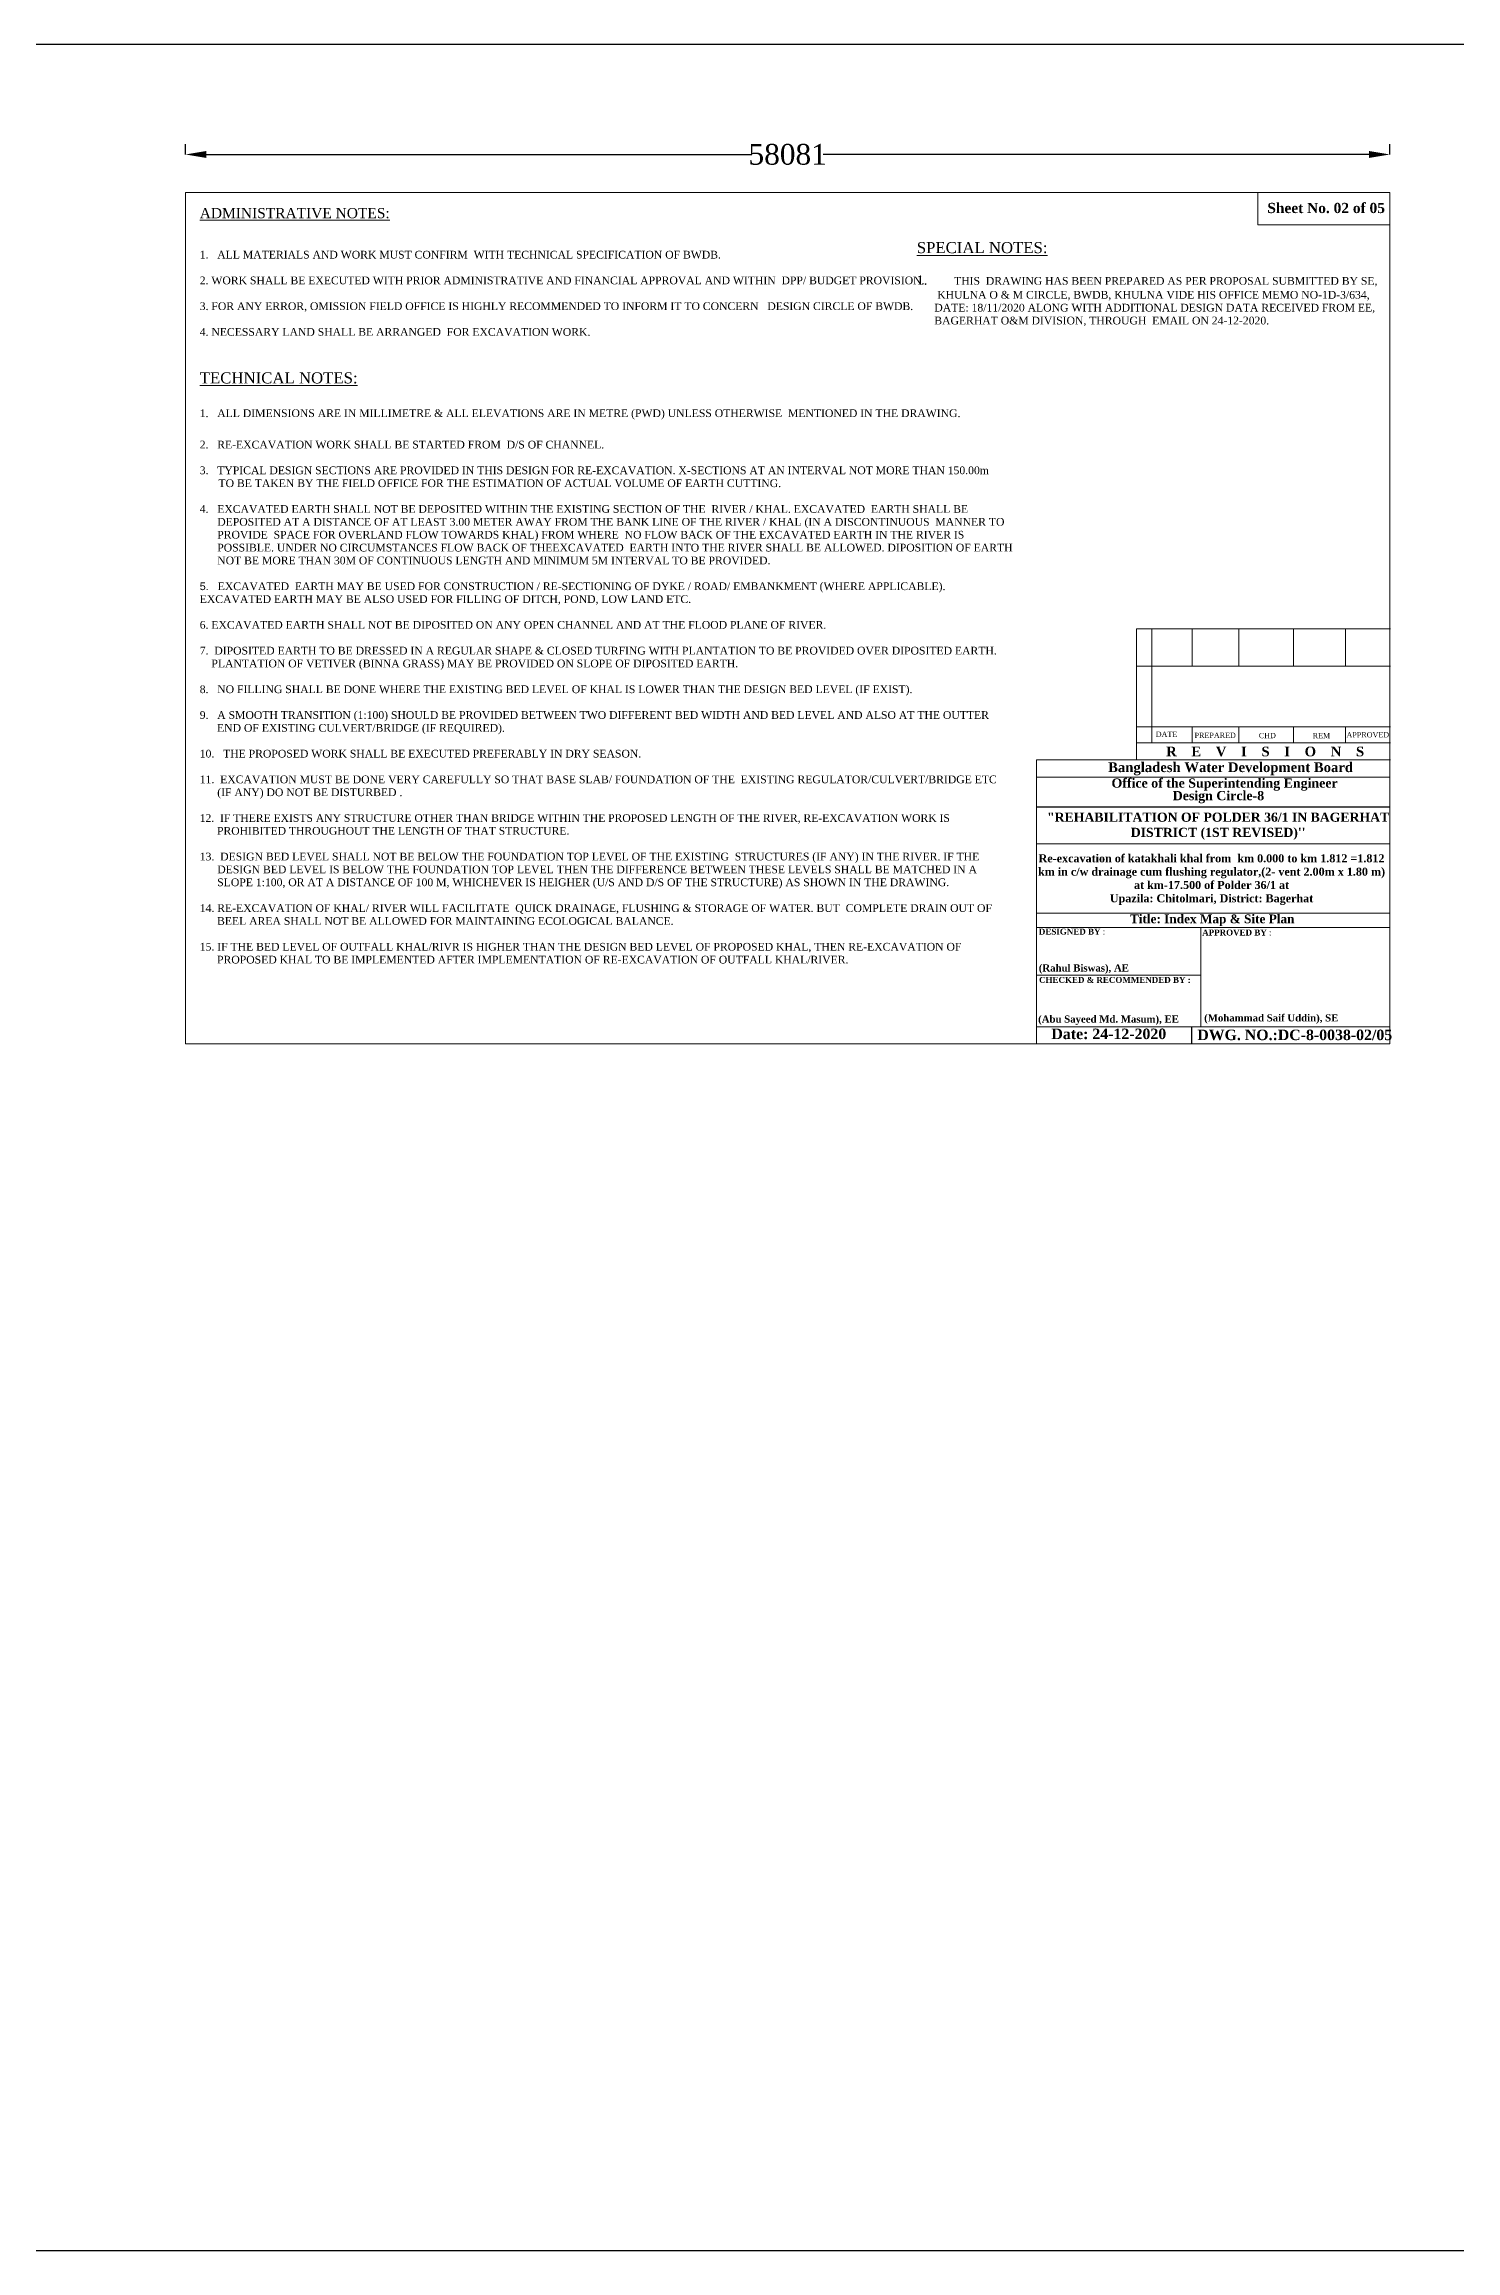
# Model space of a CAD drawing. Header units: metres. Extents: x 11843410 to 12733237, y -3989548 to -3515927.
# Drawn here: x 12074430 to 12142518, y -3989548 to -3883115 of the extents above; entities that cross this region are included whole.
import ezdxf

# ---------------------------------------------------------------- set-up
doc = ezdxf.new("R2010")
doc.units = ezdxf.units.M
doc.header["$LTSCALE"] = 50
doc.styles.add('Arial-25', font='arial.ttf')
doc.styles.get("Standard").update_dxf_attribs({"font": 'times.ttf'})
doc.dimstyles.new('ISO-25', dxfattribs={"dimtxt": 1000, "dimasz": 1000, "dimexe": 500, "dimexo": 1000, "dimtad": 0, "dimdec": 0, "dimtxsty": 'Standard', "dimcen": 2.5, "dimclrd": 2, "dimclre": 256, "dimclrt": 1, "dimadec": 0, "dimazin": 0, "dimtfac": 1, "dimtdec": 0, "dimtmove": 0, "dimatfit": 3, "dimfxl": 1, "dimarcsym": 0})

# ---------------------------------------------------------------- blocks, each defined once
blk = doc.blocks.new('*D26')
at = {"lineweight": -2, "transparency": 16777216}
for p, q in [((12081249, -3888437), (12081249, -3887937)), ((12139330, -3888437), (12139330, -3887937))]:
    blk.add_line(p, q, dxfattribs=at)
at = {"color": 2, "lineweight": -2, "transparency": 16777216}
for p, q in [((12082249, -3888437), (12108569, -3888437)), ((12138330, -3888437), (12112010, -3888437))]:
    blk.add_line(p, q, dxfattribs=at)
for points in [[(12082249, -3888271), (12082249, -3888604), (12081249, -3888437)], [(12138330, -3888271), (12138330, -3888604), (12139330, -3888437)]]:
    blk.add_solid(points, dxfattribs=at)
at = {"layer": 'Defpoints', "color": 0, "lineweight": -2, "transparency": 16777216}
for p in [(12139330, -3888437), (12081249, -3890263), (12139330, -3890263)]:
    blk.add_point(p, dxfattribs=at)
at = {"color": 1, "lineweight": -2, "transparency": 16777216, "insert": (12110290, -3888437), "char_height": 1000, "attachment_point": 5}
blk.add_mtext('58081', dxfattribs=at)

msp = doc.modelspace()

# ---------------------------------------------------------------- linework, layer by layer
at = {"color": 0, "linetype": 'ByBlock', "lineweight": 20}
for p, q in [((12127108.626, -3911308.577), (12127108.626, -3917636.273)), ((12127108.626, -3911308.577), (12139367.938, -3911308.577)), ((12127446.4, -3911308.577), (12139367.938, -3911308.577)), ((12127446.4, -3911308.577), (12139367.938, -3911308.577)), ((12127446.4, -3911308.577), (12139367.938, -3911308.577)), ((12127855.595, -3911308.577), (12127855.595, -3916820.06)), ((12127855.595, -3911308.577), (12127855.595, -3916820.06)), ((12127855.595, -3911308.577), (12127855.595, -3916820.06)), ((12127855.595, -3911308.577), (12127855.595, -3916820.06)), ((12129806.502, -3911308.577), (12129806.502, -3913110.91)), ((12132054.184, -3911308.577), (12132054.184, -3913110.91)), ((12134686.976, -3911308.577), (12134686.976, -3913110.91)), ((12137200.14, -3911308.577), (12137200.14, -3913110.91)), ((12127108.626, -3913110.91), (12139367.938, -3913110.91)), ((12127446.4, -3913110.91), (12139367.938, -3913110.91)), ((12127446.4, -3913110.91), (12139367.938, -3913110.91)), ((12127446.4, -3913110.91), (12139367.938, -3913110.91)), ((12127108.626, -3916036.437), (12139367.938, -3916036.437)), ((12127446.4, -3916036.437), (12139367.938, -3916036.437)), ((12127446.4, -3916036.437), (12139367.938, -3916036.437)), ((12127446.4, -3916036.437), (12139367.938, -3916036.437)), ((12129806.502, -3916036.437), (12129806.502, -3916820.06)), ((12132054.184, -3916036.437), (12132054.184, -3916820.06)), ((12134686.976, -3916036.437), (12134686.976, -3916820.06)), ((12137200.14, -3916036.437), (12137200.14, -3916820.06)), ((12122286.582, -3931334.662), (12122286.582, -3917636.273)), ((12122286.582, -3917636.273), (12139367.938, -3917636.273)), ((12127108.626, -3916820.06), (12139367.938, -3916820.06)), ((12127446.4, -3916820.06), (12139367.938, -3916820.06)), ((12127446.4, -3916820.06), (12139367.938, -3916820.06)), ((12127446.4, -3916820.06), (12139367.938, -3916820.06)), ((12122286.582, -3918466.326), (12139329.926, -3918466.326)), ((12139329.926, -3919706.743), (12139329.926, -3930680.692)), ((12139329.926, -3919706.743), (12139329.926, -3930680.692)), ((12122286.582, -3921693.123), (12139329.926, -3921693.123)), ((12122286.582, -3925032.221), (12139329.926, -3925032.221)), ((12122286.582, -3925713.566), (12139329.926, -3925713.566)), ((12130222.364, -3925713.566), (12130222.364, -3930518.45)), ((12122286.582, -3928027.189), (12130222.364, -3928027.189)), ((12122286.582, -3930518.45), (12139115.174, -3930518.45)), ((12124099.753, -3930518.45), (12139329.926, -3930518.45)), ((12124099.753, -3930518.45), (12139115.174, -3930518.45)), ((12124099.753, -3930518.45), (12139115.174, -3930518.45)), ((12122286.582, -3931334.662), (12139329.926, -3931334.662)), ((12139329.926, -3930680.692), (12139329.926, -3931334.662))]:
    msp.add_line(p, q, dxfattribs=at)
msp.add_line((12122286.582, -3919897.107), (12139329.926, -3919897.107))
at = {"lineweight": -2}
msp.add_line((12129785.725, -3931334.662), (12129785.725, -3930518.45), dxfattribs=at)
msp.add_lwpolyline([(11918420.653, -3883115.367), (12518302.026, -3883115.367), (12518302.026, -3989548.432), (11918420.653, -3989548.432)], close=True, dxfattribs=at)
at = {"color": 7, "linetype": 'ByBlock', "lineweight": 18}
for points in [[(12081249.099, -3931334.662), (12081249.099, -3890263.22), (12139329.926, -3890263.22), (12139329.926, -3931334.662), (12081249.099, -3931334.662)], [(12139329.926, -3890263.22), (12132974.112, -3890263.22), (12132974.112, -3891823.296), (12139329.926, -3891823.296)]]:
    msp.add_lwpolyline(points, close=True, dxfattribs=at)

# ---------------------------------------------------------------- texts
at = {"color": 0, "linetype": 'ByBlock', "lineweight": 20}
for s, p in [('DATE', (12128043.942, -3916527.113)), ('PREPARED', (12129916.115, -3916579.002)), ('CHD ', (12133016.039, -3916589.408)), (' REM', (12135514.196, -3916592.099)), ('APPROVED', (12137243.901, -3916553.057))]:
    msp.add_text(s, height=254.8809, dxfattribs=at).set_placement(p)
at = {"color": 7, "linetype": 'ByBlock', "lineweight": 20, "attachment_point": 1, "style": 'Arial-25'}
for s, insert, char_height, width in [('{\\fTimes New Roman|b0|i0|c0|p18;\\H1.323x;\\LADMINISTRATIVE NOTES:}^J\\P{\\fTimes New Roman|b0|i0|c0|p18;\\C0;\\P\\C7;1.   \\C0;ALL MATERIALS AND WORK MUST CONFIRM  WITH TECHNICAL SPECIFICATION OF BWDB.\\P\\P2. WORK SHALL BE EXECUTED WITH PRIOR ADMINISTRATIVE AND FINANCIAL APPROVAL AND WITHIN  DPP/ BUDGET PROVISION.\\P\\P3. FOR ANY ERROR, OMISSION FIELD OFFICE IS HIGHLY RECOMMENDED TO INFORM IT TO CONCERN   DESIGN CIRCLE OF BWDB.\\P\\P\\pi-1.566,l1.951,t1.951;4. NECESSARY LAND SHALL BE ARRANGED  FOR EXCAVATION WORK. \\P\\P\\H1.437x;\\L\\PTECHNICAL NOTES:\\P\\P\\pi-1205,l1205;\\H0.6959x;\\l\\C256;1.   ALL DIMENSIONS ARE IN MILLIMETRE & ALL ELEVATIONS ARE IN METRE (PWD) UNLESS OTHERWISE  MENTIONED IN THE DRAWING.\\P\\pi-1.566,l1.951;\\H1.437x;\\L\\C0;\\P\\H0.6958x;\\l\\C7;2.   RE-EXCAVATION WORK SHALL BE STARTED FROM  D/S OF CHANNEL.\\P\\pi0,l0,tz;\\fTimes New Roman|b1|i0|c0|p18;\\P\\pi-903.7,l903.7,t903.7;\\fTimes New Roman|b0|i0|c0|p18;3.   TYPICAL DESIGN SECTIONS ARE PROVIDED IN THIS DESIGN FOR RE-EXCAVATION. X-SECTIONS AT AN INTERVAL NOT MORE THAN 150.00m TO BE TAKEN BY THE FIELD OFFICE FOR THE ESTIMATION OF ACTUAL VOLUME OF EARTH CUTTING.\\P\\pi0,l0,tz;\\fTimes New Roman|b1|i0|c0|p18;\\P\\fTimes New Roman|b0|i0|c0|p18;4.   \\A1;\\C0;EXCAVATED\\fTimes New Roman|b0|i0|c186|p18; EARTH SHALL NOT BE DEPOSITED WITHIN THE EXISTING SECTION OF THE \\fTimes New Roman|b0|i0|c0|p18; RIVER / KHAL\\fTimes New Roman|b0|i0|c186|p18;. \\fTimes New Roman|b0|i0|c0|p18;EXCAVATED \\fTimes New Roman|b0|i0|c186|p18; EARTH SHALL BE \\fTimes New Roman|b0|i0|c0|p18;\\P      \\fTimes New Roman|b0|i0|c186|p18;DEPOSITED AT A DISTANCE OF AT LEAST \\fTimes New Roman|b0|i0|c0|p18;3\\fTimes New Roman|b0|i0|c186|p18;.0\\fTimes New Roman|b0|i0|c0|p18;0 \\fTimes New Roman|b0|i0|c186|p18;METER\\fTimes New Roman|b0|i0|c0|p18; \\fTimes New Roman|b0|i0|c186|p18;AWAY FROM THE BANK LINE OF THE \\fTimes New Roman|b0|i0|c0|p18;RIVER / KHAL\\fTimes New Roman|b0|i0|c186|p18; (IN A DISCONTINUOUS  MANNER TO\\fTimes New Roman|b0|i0|c0|p18;\\P     \\fTimes New Roman|b0|i0|c186|p18; PROVIDE \\fTimes New Roman|b0|i0|c0|p18; \\fTimes New Roman|b0|i0|c186|p18;SPACE FOR OVERLAND FLOW\\fTimes New Roman|b0|i0|c0|p18; \\fTimes New Roman|b0|i0|c186|p18;TO\\fTimes New Roman|b0|i0|c0|p18;W\\fTimes New Roman|b0|i0|c186|p18;ARDS\\fTimes New Roman|b0|i0|c0|p18; \\fTimes New Roman|b0|i0|c186|p18;KHAL)\\fTimes New Roman|b0|i0|c0|p18; \\fTimes New Roman|b0|i0|c186|p18;FROM WHERE  NO FLOW BACK OF THE\\fTimes New Roman|b0|i0|c0|p18; EXCAVATED \\fTimes New Roman|b0|i0|c186|p18;EARTH IN THE \\fTimes New Roman|b0|i0|c0|p18;RIVER\\fTimes New Roman|b0|i0|c186|p18; IS \\fTimes New Roman|b0|i0|c0|p18;\\P      \\fTimes New Roman|b0|i0|c186|p18;POSSIBLE.\\fTimes New Roman|b0|i0|c0|p18; \\fTimes New Roman|b0|i0|c186|p18;UNDER NO CIRCUMSTANCES FLOW BACK OF THE\\fTimes New Roman|b0|i0|c0|p18;EXCAVATED \\fTimes New Roman|b0|i0|c186|p18; EARTH INTO THE \\fTimes New Roman|b0|i0|c0|p18;RIVER\\fTimes New Roman|b0|i0|c186|p18; SHALL BE ALLOWED.\\fTimes New Roman|b0|i0|c0|p18; DIPOSITION OF EARTH\\P      NOT BE MORE THAN 30M OF CONTINUOUS LENGTH AND MINIMUM 5M INTERVAL TO BE PROVIDED.\\fTimes New Roman|b0|i0|c186|p18;\\P\\A0;\\fTimes New Roman|b1|i0|c0|p18;\\C7;\\P\\pi-903.7,l903.7,t903.7;}5.   {\\fTimes New Roman|b0|i0|c0|p18;EXCAVATED  EARTH MAY BE USED FOR CONSTRUCTION / RE-SECTIONING OF DYKE / ROAD/ EMBANKMENT (WHERE APPLICABLE). EXCAVATED EARTH MAY BE ALSO USED FOR FILLING OF DITCH, POND, LOW LAND ETC.\\P\\P6. EXCAVATED EARTH SHALL NOT BE DIPOSITED ON ANY OPEN CHANNEL AND AT THE FLOOD PLANE OF RIVER.\\P\\P7.  DIPOSITED EARTH TO BE DRESSED IN A REGULAR SHAPE & CLOSED TURFING WITH PLANTATION TO BE PROVIDED OVER DIPOSITED EARTH. \\P    PLANTATION OF VETIVER (BINNA GRASS) MAY BE PROVIDED ON SLOPE OF DIPOSITED EARTH.\\P\\P8.   NO FILLING SHALL BE DONE WHERE THE EXISTING BED LEVEL OF KHAL IS LOWER THAN THE DESIGN BED LEVEL (IF EXIST).\\P\\pi0,l0,tz;\\P\\pi-835,l835,t835;9.   A SMOOTH TRANSITION (1:100) SHOULD BE PROVIDED BETWEEN TWO DIFFERENT BED WIDTH AND BED LEVEL AND ALSO AT THE OUTTER END OF EXISTING CULVERT/BRIDGE (IF REQUIRED).\\P\\P10.   THE PROPOSED WORK SHALL BE EXECUTED PREFERABLY IN DRY SEASON.\\P\\pi0,l0,tz;\\fTimes New Roman|b1|i0|c0|p18;\\P\\pi-903.7,l903.7,t903.7;\\fTimes New Roman|b0|i0|c0|p18;11.  EXCAVATION MUST BE DONE VERY CAREFULLY SO THAT BASE SLAB/ FOUNDATION OF THE  EXISTING REGULATOR/CULVERT/BRIDGE ETC\\P      (IF ANY) DO NOT BE DISTURBED .\\P\\pi0,l0,tz;\\P\\pi-835,l835,t451.7,903.9;\\H0.9949x;12.  \\H0.9996x;IF THERE EXISTS ANY STRUCTURE OTHER THAN BRIDGE WITHIN THE PROPOSED LENGTH OF THE RIVER, RE-EXCAVATION WORK IS PROHIBITED THROUGHOUT THE LENGTH OF THAT STRUCTURE.\\fTimes New Roman|b1|i0|c0|p18;\\H1.002x;\\P\\fTimes New Roman|b0|i0|c0|p18;\\H1.004x;\\P13.  DESIGN BED LEVEL SHALL NOT BE BELOW THE FOUNDATION TOP LEVEL OF THE EXISTING  STRUCTURES (IF ANY) IN THE RIVER. IF THE\\P      DESIGN BED LEVEL IS BELOW THE FOUNDATION TOP LEVEL THEN THE DIFFERENCE BETWEEN THESE LEVELS SHALL BE MATCHED IN A\\P      SLOPE 1:100, OR AT A DISTANCE OF 100 M, WHICHEVER IS HEIGHER (U/S AND D/S OF THE STRUCTURE) AS SHOWN IN THE DRAWING.\\P       \\P14. RE-EXCAVATION OF KHAL/ RIVER WILL FACILITATE  QUICK DRAINAGE, FLUSHING & STORAGE OF WATER. BUT  COMPLETE DRAIN OUT OF  BEEL AREA SHALL NOT BE ALLOWED FOR MAINTAINING ECOLOGICAL BALANCE.\\P\\P15. \\H0.9995x;IF THE BED LEVEL OF OUTFALL KHAL/RIVR IS HIGHER THAN THE DESIGN BED LEVEL OF PROPOSED KHAL, THEN RE-EXCAVATION OF PROPOSED KHAL TO BE IMPLEMENTED AFTER IMPLEMENTATION OF RE-EXCAVATION OF OUTFALL KHAL/RIVER.^J\\fTimes New Roman|b1|i0|c0|p18;\\H0.997x;\\P\\pi-903.7,l903.7,t903.7;\\fTimes New Roman|b0|i0|c0|p18;\\H1.004x;^J }', (12081934.575, -3891018.526), 372.6091, 38661.70162), ('{\\fTimes New Roman|b0|i0|c0|p18;\\H1.19x;\\LSPECIAL NOTES:\\H0.8403x;\\l^J\\fArial|b0|i0|c0|p34;\\H0.4791x;\\P\\P\\pi-903.7,l903.7,t451.8,903.7;\\fTimes New Roman|b0|i0|c0|p18;\\H2.087x;1.^I^I\\H0.8297x;THIS  DRAWING HAS BEEN PREPARED AS PER PROPOSAL SUBMITTED BY SE, \\P\\pi0,l0,tz;       KHULNA O & M CIRCLE, BWDB, KHULNA VIDE HIS OFFICE MEMO NO-1D-3/634, \\P      DATE: 18/11/2020 ALONG WITH ADDITIONAL DESIGN DATA RECEIVED FROM EE,  \\P      BAGERHAT O&M DIVISION, THROUGH  EMAIL ON \\C1;24-12-2020.\\A1;\\C7;\\P\\pi-903.9,l903.9,t451.7,903.9;\\P\\pi-835,l835;\\A0;\\fTimes New Roman|b1|i0|c0|p18;\\P\\H0.5749x;\\P\\H2.089x;\\P\\H0.4791x;\\P\\ptz;\\fTimes New Roman|b0|i0|c0|p18;\\H2.086x;\\P\\pt451.8,903.7;\\P            }', (12116518.991, -3892661.285), 449.173616, 46605.99091)]:
    msp.add_mtext(s, dxfattribs=dict(at, insert=insert, char_height=char_height, width=width))
at = {"color": 7, "linetype": 'ByBlock', "lineweight": 18}
for s, insert, char_height, width, attachment_point in [('{\\fTimes New Roman|b1|i0|c0|p18;Sheet No. 02 of 05}', (12133424.67, -3890771.248), 491.67863, 17660.93649, 1), ('{\\fTimes New Roman|b1|i0|c0|p18;\\C256;"REHABILITATION OF POLDER 36/1 IN BAGERHAT DISTRICT (1ST REVISED)\'\' }', (12131052.281, -3920837.209), 438.5, 17387.80826, 5), ('\\pl1.351,t0.9014;{\\fTimes New Roman|b1|i0|c0|p18;\\C256;Re-excavation of katakhali khal from  km 0.000 to km 1.812 =1.812 km in c/w drainage cum flushing regulator,(2- vent 2.00m x 1.80 m) at km-17.500 of Polder 36/1 at\\fTimes New Roman|b0|i0|c0|p18;\\P\\fTimes New Roman|b1|i0|c0|p18;\\C7;Upazila: Chitolmari, District: Bagerhat\\fTimes New Roman|b0|i0|c0|p18;\\C0; }', (12130733.837, -3923413.663), 385.88, 16766.11397, 5)]:
    msp.add_mtext(s, dxfattribs=dict(at, insert=insert, char_height=char_height, width=width, attachment_point=attachment_point))
at = {"color": 0, "linetype": 'ByBlock', "lineweight": 20}
for s, insert, char_height, width, attachment_point in [('{\\fTimes New Roman|b1|i0|c0|p18;Bangladesh Water Development Board}', (12125747.521, -3917756.234), 468.34361, 16822.75036, 1), ('{\\fTimes New Roman|b1|i0|c0|p18;R    E    V    I    S    I    O    N    S}', (12128543.441, -3916996.864), 468.34361, 10498.74545, 1), ('{\\fTimes New Roman|b1|i0|c0|p18;Office of the Superintending Engineer}', (12125908.402, -3918531.738), 443.73996, 15938.99518, 1), ('{\\fTimes New Roman|b1|i0|c0|p18;Design Circle-8}', (12128860.557, -3919138.438), 443.73996, 15938.99518, 1), ('{\\fTimes New Roman|b1|i0|c0|p18;Title: \\C7;Index Map & Site Plan}', (12130767.324, -3925374.156), 423.07701, 17067.65435, 5), ('{\\fTimes New Roman|b1|i0|c0|p18;(Abu Sayeed Md. Masum), EE}', (12122371.561, -3929964.395), 344.08918, 9793.27669, 1)]:
    msp.add_mtext(s, dxfattribs=dict(at, insert=insert, char_height=char_height, width=width, attachment_point=attachment_point))
at = {"color": 0, "linetype": 'ByBlock', "lineweight": 20, "attachment_point": 1}
for s, insert, char_height in [('{\\fTimes New Roman|b1|i0|c0|p18;DESIGNED BY} :', (12122406.024, -3925776.812), 286.74099), ('{\\fTimes New Roman|b1|i0|c0|p18;APPROVED BY} :', (12130282.872, -3925820.226), 286.74099), ('{\\fTimes New Roman|b1|i0|c0|p18;(Rahul Biswas), AE}', (12122403.202, -3927499.277), 344.08918), ('{\\fTimes New Roman|b1|i0|c0|p18;CHECKED & RECOMMENDED BY :}', (12122414.313, -3928105.227), 286.74099), ('{\\fTimes New Roman|b1|i0|c0|p18;(Mohammad Saif Uddin), SE}', (12130379.392, -3929906.773), 344.08918), ('{\\fTimes New Roman|b1|i0|c0|p18;Date: 24-12-2020} ', (12123012.171, -3930597.062), 505.8111), ('{\\fTimes New Roman|b1|i0|c0|p18;DWG. NO.:DC-8-0038-02/05}', (12130048.065, -3930646.992), 505.8111)]:
    msp.add_mtext(s, dxfattribs=dict(at, insert=insert, char_height=char_height))

# ---------------------------------------------------------------- dimensions: what is measured, and where the dimension line sits
at = {"lineweight": -2}
dim = msp.add_linear_dim(base=(12139329.926, -3888437.288), p1=(12081249.099, -3890263.22), p2=(12139329.926, -3890263.22), dimstyle='ISO-25', override={"dimfxl": 0.12, "dimfxlon": 1}, dxfattribs=at)
dim.commit()
dim.dimension.update_dxf_attribs({"geometry": '*D26', "text_midpoint": (12110289.512, -3888437.288)})

doc.saveas('drawing.dxf')
